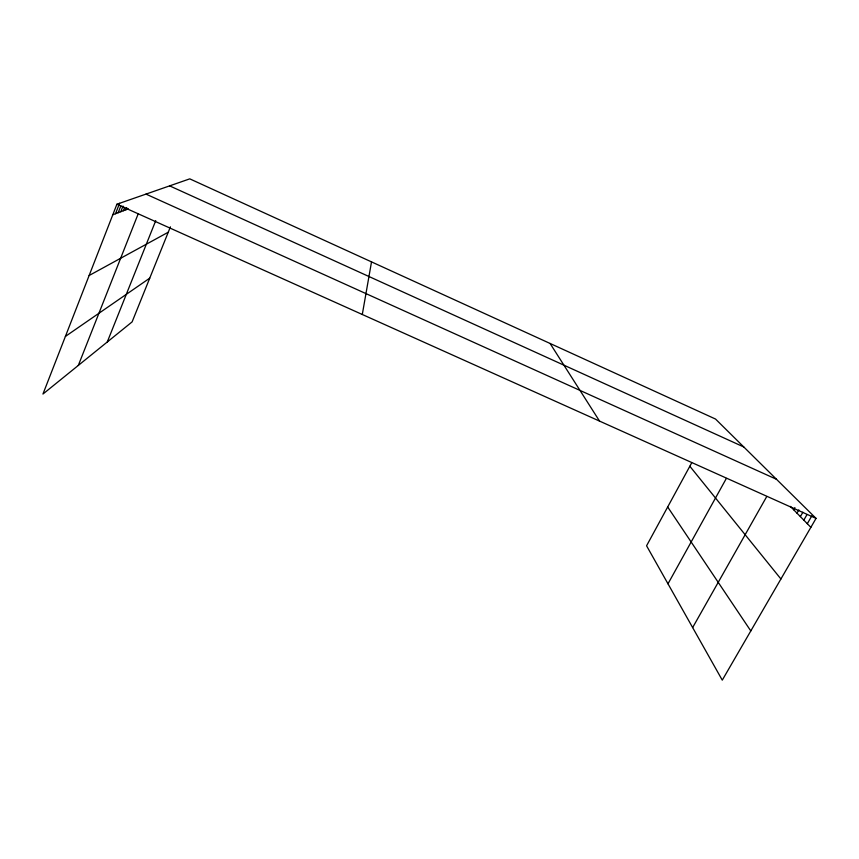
<?xml version="1.0" encoding="UTF-8"?>
<svg xmlns="http://www.w3.org/2000/svg" width="859" height="859" viewBox="0 0 859 859"><rect width="100%" height="100%" fill="white"/><g stroke="black" fill="none" stroke-linecap="round" stroke-linejoin="round"><path stroke-width="1.29" d="M362.294 314.491L371.517 261.888M691.645 462.926L646.569 545.787L722.269 680.145L816.05 518.385L715.526 419.042L189.775 178.855L116.91 204.227L42.95 394.045L132.103 321.9L170.426 226.84M115.514 213.73L119.584 203.293M118.177 212.721L120.872 205.827M120.786 211.733L123.009 206.042M123.342 210.756L124.673 207.373M125.854 209.8L126.735 207.567M78.309 365.44L138.159 213.923M107.268 342L155.737 220.656M667.991 583.809L726.349 478.431M692.644 627.564L766.733 496.545M793.662 509.752L794.897 507.605M796.991 513.156L798.859 509.892M800.363 516.603L802.886 512.232M803.809 520.125L806.988 514.616M807.299 523.7L811.798 515.926M65.391 336.438L149.734 278.166M89.143 275.503L168.257 232.22M112.808 214.761L128.324 208.866M116.91 204.227L816.05 518.385M145.987 194.102L776.493 479.29M169.631 185.866L743.787 446.97M790.398 506.413L810.864 527.34M689.841 466.254L780.917 578.987M667.679 506.982L750.798 630.925M550.082 343.46L599.55 421.103"/></g></svg>
